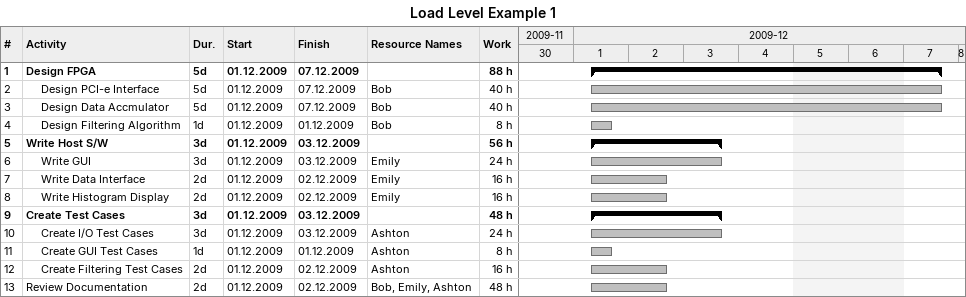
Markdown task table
Load Level Example 1

| ID | Level | Task | Duration | Start | Finish | Resources | Work (h) |
|---|---|---|---|---|---|---|---|
| 1 | 1 | **Design FPGA** | 5d | 2009-12-01 | 2009-12-07 |  | 88 |
| 2 | 2 | Design PCI-e Interface | 5d | 2009-12-01 | 2009-12-07 | Bob | 40 |
| 3 | 2 | Design Data Accmulator | 5d | 2009-12-01 | 2009-12-07 | Bob | 40 |
| 4 | 2 | Design Filtering Algorithm | 1d | 2009-12-01 | 2009-12-01 | Bob | 8 |
| 5 | 1 | **Write Host S/W** | 3d | 2009-12-01 | 2009-12-03 |  | 56 |
| 6 | 2 | Write GUI | 3d | 2009-12-01 | 2009-12-03 | Emily | 24 |
| 7 | 2 | Write Data Interface | 2d | 2009-12-01 | 2009-12-02 | Emily | 16 |
| 8 | 2 | Write Histogram Display | 2d | 2009-12-01 | 2009-12-02 | Emily | 16 |
| 9 | 1 | **Create Test Cases** | 3d | 2009-12-01 | 2009-12-03 |  | 48 |
| 10 | 2 | Create I/O Test Cases | 3d | 2009-12-01 | 2009-12-03 | Ashton | 24 |
| 11 | 2 | Create GUI Test Cases | 1d | 2009-12-01 | 2009-12-01 | Ashton | 8 |
| 12 | 2 | Create Filtering Test Cases | 2d | 2009-12-01 | 2009-12-02 | Ashton | 16 |
| 13 | 1 | Review Documentation | 2d | 2009-12-01 | 2009-12-02 | Bob, Emily, Ashton | 48 |
